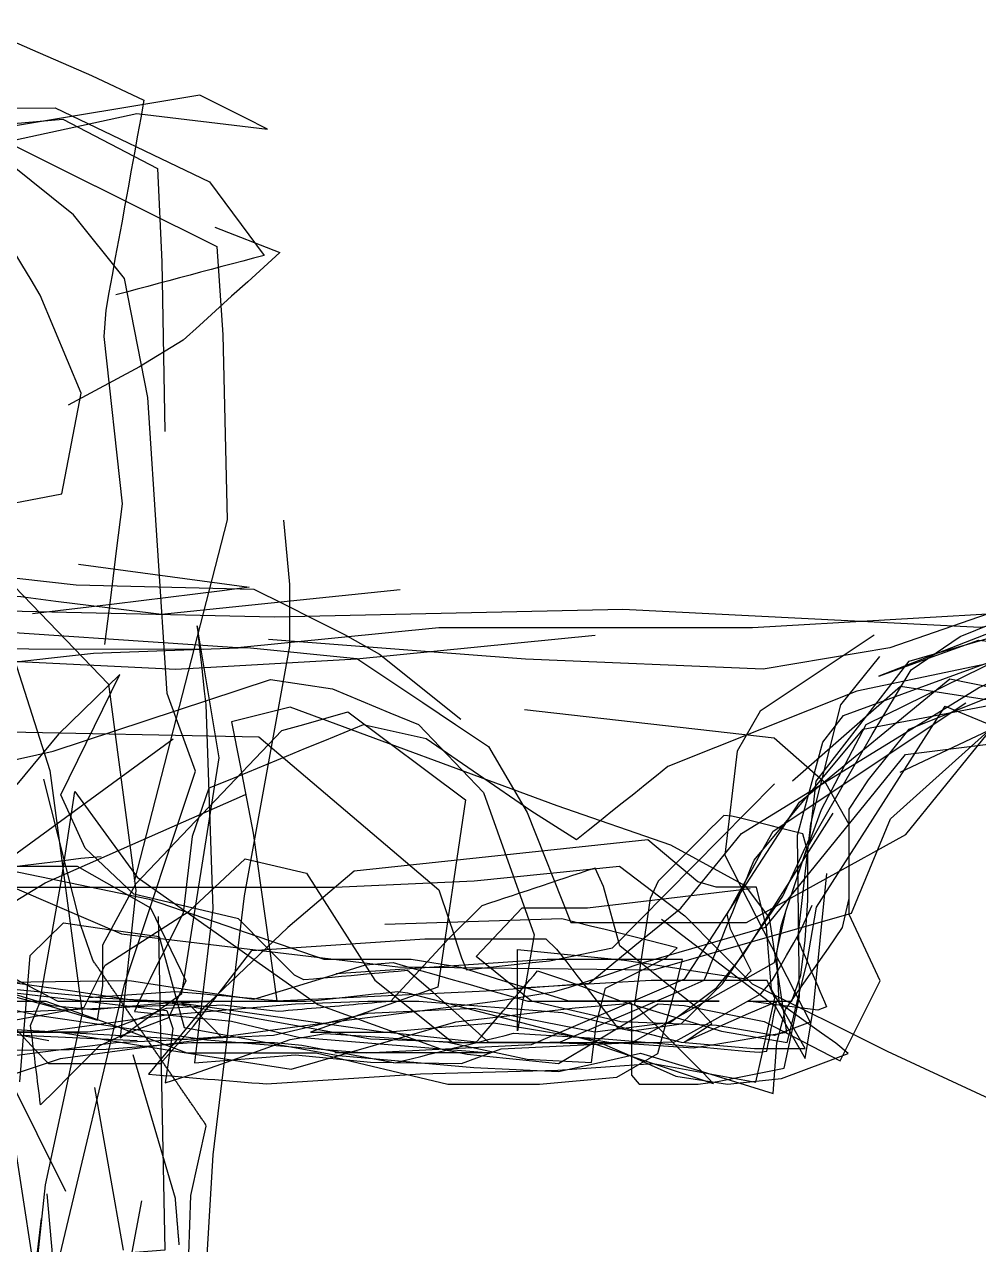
# Model space of a CAD drawing. Header units: metres. Extents: x 30 to 6769, y 117 to 5736.
# Drawn here: x 5451 to 6068, y 1889 to 2678 of the extents above; entities that cross this region are included whole.
import ezdxf

# ---------------------------------------------------------------- set-up
doc = ezdxf.new("R2010")
doc.units = ezdxf.units.M
doc.layers.add('FLOOR_0', color=1, linetype='Continuous')
doc.layers.add('FLOOR_1', color=2, linetype='Continuous')

msp = doc.modelspace()

# ---------------------------------------------------------------- linework, layer by layer
at = {"layer": 'FLOOR_0', "color": 5}
for points in [[(5173.68, 2343.73), (5221.17, 2375.83), (5338.74, 2332.19), (5484.55, 2315.81), (5599.45, 2313.2), (5619.06, 2303.39), (5638.68, 2293.57), (5658.29, 2283.76), (5680.78, 2271.14), (5733.51, 2228.93)], [(4229.22, 1880.54), (4409.85, 1930.79), (4573.97, 1887.33), (4774.21, 1885.63), (4972.47, 1915.13), (4981.19, 2024.34), (4980, 2023.37), (5076.96, 1992.99), (5145.15, 2046.66), (5219.81, 2078.44), (5341.87, 2160.4), (5360.82, 2154.08), (5379.76, 2147.76), (5514, 2090.16), (5692.71, 2068.95), (5857.97, 2066.89), (5986.03, 2103.54), (6011.43, 2164.52), (6133.17, 2273.95), (6189.53, 2222.27), (6226.14, 2078.1), (6232.3, 1868.1), (6116.37, 1730.69)], [(6134.54, 2277.55), (5989.47, 2247.2), (5867.41, 2198.36), (5860.02, 2192.45), (5852.63, 2186.54), (5845.25, 2180.62), (5837.86, 2174.71), (5830.47, 2168.8), (5823.09, 2162.89), (5815.7, 2156.97), (5808.31, 2151.06), (5778.67, 2169.78), (5711.06, 2216.21), (5670.25, 2225.38), (5657.78, 2220.24), (5645.32, 2215.11), (5632.85, 2209.97), (5620.39, 2204.84), (5607.93, 2199.7), (5595.46, 2194.57), (5583, 2189.43), (5570.53, 2184.3), (5559.68, 2153.22), (5553.89, 2103.86), (5550.32, 2096.72), (5546.75, 2089.57), (5543.18, 2082.43), (5539.61, 2075.28), (5536.04, 2068.14), (5532.47, 2060.99), (5528.9, 2053.85), (5525.33, 2046.71), (5522.3, 2039.92), (5528.58, 2039.29), (5534.86, 2038.66), (5541.14, 2038.04), (5547.42, 2037.41), (5553.7, 2036.78), (5559.98, 2036.15), (5566.26, 2035.52), (5572.54, 2034.89), (5578.82, 2034.27), (5585.1, 2033.64), (5628.41, 2023.39), (5752.35, 2013.12), (5734.81, 2013.12), (5693.37, 2013.12), (5651.93, 2013.12)], [(5443.27, 2034.23), (5489.8, 2042.7), (5503.38, 2069.88), (5557.77, 2104.84), (5593.88, 2138.75), (5633.68, 2129.48), (5677.83, 2060.22), (5728.17, 2019.83), (5742.16, 2019.83), (5756.15, 2019.83), (5770.14, 2019.83), (5784.13, 2019.83), (5797.92, 2020.25), (5809.54, 2025.24), (5821.16, 2030.22), (5832.78, 2035.2), (5844.41, 2040.19), (5856.03, 2045.17), (5867.65, 2050.15), (5879.27, 2055.14), (5890.83, 2060.12), (5893.14, 2065.67), (5895.45, 2071.21), (5897.76, 2076.76), (5900.07, 2082.3), (5902.37, 2087.84), (5904.68, 2093.39), (5906.99, 2098.93), (5909.3, 2104.48), (5911.61, 2110.02), (5913.92, 2115.56), (5916.23, 2121.11), (5918.54, 2126.65), (5920.85, 2132.2), (5923.15, 2137.74), (5993.66, 2222.62), (6140.98, 2250.34)], [(5429.22, 2009.65), (5510.19, 2019.83), (5612.32, 2024.56), (5673.26, 2038.97), (5742.13, 2042.08), (5820.05, 2026.87), (5869.12, 2033.08), (5899.11, 2055.37), (5916.3, 2076.86), (5974.27, 2168.18)], [(5863.28, 2099.71), (5936.74, 2043.41), (5956.06, 2009.6), (5961.49, 2042.51), (5970.16, 2129.26)], [(5421.78, 2073.26), (5472.8, 2046.66), (5488.59, 2046.66), (5504.37, 2046.66), (5520.15, 2046.66), (5542, 2046.11), (5674.97, 2022.21), (5739.38, 2019.83), (5745.71, 2019.83), (5752.05, 2019.83), (5758.38, 2019.83), (5764.72, 2019.83), (5771.05, 2019.83), (5777.39, 2019.83), (5783.72, 2019.83), (5790.06, 2019.83), (5796.39, 2019.83), (5810.83, 2019.83), (5826.01, 2019.83), (5841.19, 2019.83), (5856.37, 2019.83), (5871.74, 2020.41), (5890.32, 2030.73), (5908.9, 2041.06), (5927.47, 2051.38), (5934.81, 2059.95), (5939.46, 2068.1), (5944.12, 2076.25), (5948.77, 2084.4), (5953.42, 2092.55), (5960.66, 2108.71)], [(5467.03, 2021.05), (5396.06, 2034.67)]]:
    msp.add_lwpolyline(points, dxfattribs=at)
at = {"layer": 'FLOOR_0', "color": 3}
for points in [[(5144.3, 2161.57), (5201.11, 2289.51), (5244.89, 2342.82), (5275.66, 2321.5), (5306.43, 2300.17), (5337.2, 2278.85), (5367.97, 2257.53), (5495.78, 2271.74), (5595.18, 2275.3), (5666.19, 2268.19), (5687.49, 2253.97), (5708.79, 2239.76), (5730.09, 2225.54), (5751.4, 2211.32), (5776.25, 2168.67), (5804.65, 2097.59), (5918.26, 2097.59), (6021.21, 2154.46), (6113.52, 2268.19), (6291.03, 2211.32), (6425.94, 2122.47), (6518.25, 2001.64), (6525.35, 1802.61), (6408.19, 1628.46)], [(6623.29, 2131.16), (6527.09, 2223.82), (6252.28, 2313.88), (6069.33, 2288.22), (5838.14, 2300.04), (5612.85, 2294.93), (5315.03, 2301.64)], [(6017.55, 2194.83), (6162.99, 2263.37), (6213.89, 2279.6), (6236.19, 2217.11), (6239.55, 2066.56), (6224.43, 1876.5), (6212.28, 1811.67), (6137.14, 1749.74), (6010.83, 1732.33), (5978.04, 1723.39), (5960.62, 1682.21), (5959.74, 1562.85)], [(5433.06, 2054.56), (5468.9, 2043.8), (5496.11, 2041.26), (5518.51, 2043.3), (5540.91, 2045.34), (5575.68, 2046.66), (5633.49, 2046.66), (5639.59, 2047.07), (5643.38, 2047.49), (5647.17, 2047.91), (5650.95, 2048.33), (5654.74, 2048.75), (5658.53, 2049.17), (5662.32, 2049.59), (5666.1, 2050.02), (5669.89, 2050.44), (5673.68, 2050.86), (5677.47, 2051.28), (5681.25, 2051.7), (5685.04, 2052.12), (5688.83, 2052.54), (5692.62, 2052.96), (5699.03, 2052.02), (5824.82, 2019.35), (5840.72, 2012.28), (5856.63, 2005.2), (5872.54, 1998.13), (5905.87, 1992.99), (5940.9, 1996.68), (5955.28, 2002.08), (5969.66, 2007.47), (5984.04, 2012.87), (5975.95, 2019.37), (5966.77, 2025.93), (5957.6, 2032.49), (5948.42, 2039.04), (5939.25, 2045.6), (5937.76, 2077.68), (5940.59, 2095.42), (5944.36, 2106.74), (5948.13, 2118.07), (5951.91, 2129.39), (5955.68, 2140.71), (5966.65, 2170.7), (5995.58, 2225.62), (6083.35, 2268.62)], [(5370.9, 2056.89), (5460.93, 2037.4), (5569.2, 2021.63), (5672.17, 2013.12), (5779.09, 2018.71), (5878.41, 2061.1), (5952.43, 2175.41), (6049.76, 2255.03), (6172.77, 2230.19), (6247.75, 2110.03), (6254.07, 1953.73), (6160.85, 1803.68)], [(5948.43, 1636.33), (6047.3, 1739.64), (6212.72, 1836.5), (6231.66, 1985.08), (6255.99, 2125.21), (6232.06, 2155.99), (6197.19, 2222.31), (6017.87, 2250.05), (5947.93, 2188.95)], [(5437.55, 2055.11), (5459.65, 2052.9), (5481.75, 2050.69), (5503.85, 2048.48), (5543.96, 2046.66), (5684.76, 2026.69), (5708.11, 2028.64), (5731.47, 2030.58), (5754.82, 2032.53), (5829.2, 2020.08), (5884.02, 2016.46), (5914.13, 2021.48), (5944.25, 2026.5), (5933.08, 2100.55), (5917.75, 2121.02), (5901.58, 2129.85), (5885.41, 2138.67), (5869.25, 2147.49), (5795.66, 2172.99), (5623.06, 2236.72), (5585.1, 2227.3), (5590.76, 2199.01), (5599.14, 2155.38), (5614.46, 2046.79), (5606.24, 2047.54), (5598.02, 2048.29), (5589.79, 2049.03), (5581.57, 2049.78), (5573.35, 2050.53), (5565.13, 2051.28), (5556.91, 2052.03), (5548.68, 2052.77), (5492.58, 2048.87)], [(5430.37, 2221.12), (5602.8, 2217.65), (5719.26, 2118.74), (5725.65, 2099.54), (5728.41, 2091.26), (5731.17, 2082.97), (5733.93, 2074.69), (5737.2, 2066.87), (5750.61, 2068.36), (5764.02, 2069.85), (5777.44, 2071.34), (5790.85, 2072.83), (5831.47, 2081.18), (5936.27, 2187.12)], [(5443.33, 2052.15), (5543.28, 2040.51), (5547.21, 2028.93), (5545.54, 2017.23), (5543.87, 2005.52), (5542.19, 1993.82), (5561.24, 1999.83), (5581.87, 2007.21), (5602.5, 2014.58), (5623.13, 2021.95), (5645.91, 2025.82), (5672.26, 2023.94), (5698.6, 2022.06), (5724.94, 2020.18), (5776.39, 2009.08), (5817.96, 2007.03), (5821.12, 2032.36), (5827.07, 2055.04), (5846.62, 2064.82), (5866.16, 2074.59), (5873.43, 2081.21), (5864.09, 2083.54), (5854.75, 2085.88), (5845.42, 2088.21), (5836.08, 2090.55), (5826.74, 2092.89), (5817.4, 2095.22), (5808.06, 2097.56), (5798.72, 2099.89), (5684.33, 2096.33)], [(5357.68, 2033.25), (5555.74, 2022.04), (5578.3, 2023.84), (5573.16, 2028.99), (5568.02, 2034.13), (5562.88, 2039.27), (5557.74, 2044.42), (5423.01, 2038.38)], [(5230.22, 1997.47), (5219.55, 2021.57), (5236.86, 2026.51), (5254.16, 2031.46), (5370.52, 2028.33), (5524.19, 2021.19)]]:
    msp.add_lwpolyline(points, dxfattribs=at)
at = {"layer": 'FLOOR_0', "color": 2}
for points in [[(5443.68, 2058.73), (5482.23, 2053.27), (5526.26, 2046.66), (5609.57, 2046.66), (5749.88, 2053.37), (5816.4, 2058.34), (5831.21, 2070.46), (5846.02, 2082.59), (5860.83, 2094.71), (5875.64, 2106.84), (5915.06, 2155.06), (6068.22, 2249.26), (6195.38, 2308.98), (6266.72, 2338.46), (6303.54, 2329.25), (6263.01, 2323.02), (6215.43, 2317.07), (6101.62, 2294.94), (6003.77, 2256.73), (6019.9, 2262.59), (6036.03, 2268.46), (6052.16, 2274.33), (6068.29, 2280.2), (6208.87, 2265.42)], [(5439.43, 2320.4), (5505.64, 2251.67), (5523.15, 2118.31), (5513, 2023.01), (5523, 2030.16), (5533, 2037.31), (5543.01, 2044.46), (5553.01, 2051.6), (5577.22, 2203.95), (5562.8, 2289.49), (5563.74, 2281), (5564.69, 2272.51), (5565.63, 2264.02), (5566.57, 2255.53), (5567.51, 2247.04), (5568.46, 2238.55), (5573.11, 2106.29), (5561.23, 2006.85), (5582.96, 2008.52), (5604.69, 2010.19), (5626.42, 2011.86), (5674.97, 2007.24), (5733.86, 2006.23), (5759.6, 2015.89), (5844.29, 2019.83), (5936.23, 2071.62), (5943.92, 2105.41), (5950.58, 2125.4), (5957.24, 2145.4), (5999.56, 2219.06), (6024.65, 2260.89), (6056.47, 2282.41), (6096.9, 2298.96)], [(6143.74, 2321.05), (6010.92, 2275.17), (5928.9, 2261.38), (5775.27, 2267.72), (5608.97, 2280.49)], [(5396.14, 2288.22), (5588.88, 2275.42), (5719.16, 2288.22), (5922.18, 2288.22), (6100.1, 2298.65)], [(5394.98, 2083.34), (5458.36, 2015.04), (5466.64, 2006.41), (5472.23, 2006.41), (5477.81, 2006.41), (5483.4, 2006.41), (5488.98, 2006.41), (5494.56, 2006.41), (5500.15, 2006.41), (5505.73, 2006.41), (5511.32, 2006.41), (5516.9, 2006.41), (5522.48, 2006.41), (5528.07, 2006.41), (5533.65, 2006.41), (5539.24, 2006.41), (5560.56, 2030.44), (5598.15, 2079.34), (5710.12, 2086.92), (5718.82, 2086.92), (5727.51, 2086.92), (5736.21, 2086.92), (5744.91, 2086.92), (5753.61, 2086.92), (5762.31, 2086.92), (5771, 2086.92), (5779.7, 2086.92), (5788.4, 2086.92), (5795.42, 2080.23), (5801.99, 2071.77), (5808.57, 2063.31), (5815.14, 2054.86), (5821.72, 2046.4), (5828.3, 2037.94), (5834.87, 2029.48), (5844.09, 2027.53), (5854.72, 2029.05), (5865.35, 2030.56), (5875.98, 2032.08), (5902.62, 2057.94), (5941.63, 2114.59), (5959.18, 2152.31), (5963.25, 2188.96), (6023.51, 2266.49), (6094.18, 2286.98)], [(6000.82, 2283.27), (5926.99, 2234.13), (5912.25, 2208.33), (5904.23, 2141.11), (5959.29, 2033.08), (5936.42, 2024.52), (5898.74, 2030.81), (5836.84, 2033.25), (5779.21, 2046.54), (5743.27, 2075.61), (5773.21, 2107.05), (5815.3, 2107.05), (5920.58, 2119.46)], [(5424.41, 1992.99), (5474.49, 2009.55), (5632.45, 2030.83), (5755.94, 2046.58), (5761.85, 2047.53), (5767.06, 2048.4), (5772.27, 2049.26), (5777.48, 2050.13), (5782.68, 2051), (5787.89, 2051.87), (5793.1, 2052.74), (5803.17, 2055.46), (5826.66, 2063.29), (5850.15, 2071.13), (5930.46, 2094.5), (6020.99, 2206.25), (6190.38, 2227.38)]]:
    msp.add_lwpolyline(points, dxfattribs=at)
at = {"layer": 'FLOOR_0', "color": 1}
for points in [[(5128.43, 2208.15), (5159.14, 2278.97), (5167.63, 2294.25), (5176.11, 2309.53), (5184.59, 2324.81), (5204.04, 2325), (5226.94, 2320.41), (5249.85, 2315.83), (5378.57, 2314.15), (5413.81, 2311.21), (5448.74, 2308.28), (5471.53, 2305.43), (5494.33, 2302.58), (5517.12, 2299.73), (5539.91, 2296.88), (5694.29, 2312.8)], [(5068.9, 2301.64), (5203.53, 2285.57), (5385.36, 2269.4), (5548.99, 2261.38), (5665.89, 2268.09), (5820.29, 2283.4)], [(5422.23, 2026.54), (5473.76, 2026.54), (5543.56, 2015.1), (5623.59, 2002.63), (5730.12, 2033.28), (5768.75, 2037.82), (5807.37, 2042.37), (5843.87, 2045.38), (5843.87, 2022.04), (5843.87, 1998.7), (5848.68, 1992.99), (5855.06, 1992.99), (5861.44, 1992.99), (5867.82, 1992.99), (5874.2, 1992.99), (5880.58, 1992.99), (5886.96, 1992.99), (5899.37, 1994.7), (5921, 1999.03), (5942.63, 2003.36), (5952.5, 2049.49), (5951.17, 2153.91), (5955.26, 2169.02), (5959.35, 2184.04), (5963.45, 2199.05), (5967.54, 2214.07), (5980.85, 2231.42), (6082.87, 2268.7)], [(6004.34, 2269.57), (5978.95, 2238.37), (5972.54, 2212.7), (5966.13, 2187.03), (5959.71, 2161.36), (5951.2, 2086.86), (5952.65, 2083.48), (5954.1, 2080.1), (5955.54, 2076.72), (5956.99, 2073.33), (5958.44, 2069.95), (5959.89, 2066.57), (5961.34, 2063.19), (5962.79, 2059.8), (5964.24, 2056.42), (5965.69, 2053.04), (5967.14, 2049.66), (5968.58, 2046.28), (5970.03, 2042.89), (5964.38, 2040.82), (5919.22, 2046.66), (5933.4, 2046.66), (5947.59, 2046.66), (5953.28, 2063.52), (5956.1, 2086.08), (5957.88, 2111.79), (5957.88, 2142.92), (5954.58, 2154.85), (5949.45, 2156.13), (5944.33, 2157.41), (5939.2, 2158.69), (5934.07, 2159.98), (5928.95, 2161.26), (5923.82, 2162.54), (5918.69, 2163.82), (5913.57, 2165.11), (5908.44, 2166.39), (5903.47, 2166.69), (5899.24, 2162.45), (5895.01, 2158.22), (5890.78, 2153.99), (5886.55, 2149.75), (5882.31, 2145.52), (5878.08, 2141.28), (5873.85, 2137.05), (5869.62, 2132.82), (5865.39, 2128.58), (5861.16, 2124.35), (5855.92, 2113), (5845.74, 2044.79), (5853.16, 2037.37), (5860.57, 2029.95), (5867.99, 2022.53), (5875.4, 2015.11), (5882.82, 2007.7), (5890.23, 2000.28), (5896.86, 1993.21), (5858.76, 2005.91), (5820.65, 2018.62), (5785.95, 2019.83), (5751.61, 2019.83), (5715.26, 2052.52), (5698.95, 2066.42), (5692.86, 2065.87), (5686.77, 2065.32), (5680.68, 2064.76), (5674.58, 2064.21), (5668.49, 2063.65), (5662.4, 2063.1), (5656.31, 2062.54), (5650.22, 2061.99), (5644.12, 2061.44), (5638.03, 2060.88), (5631.94, 2060.33), (5625.87, 2063.48), (5619.82, 2069.53), (5613.76, 2075.59), (5607.71, 2081.65), (5601.66, 2087.7), (5595.6, 2093.76), (5589.55, 2099.81), (5521.83, 2115.86), (5490.42, 2145.6), (5474.75, 2180.09), (5512.84, 2257.94), (5473.19, 2219.3), (5446.28, 2186.67)], [(5345.56, 2180.44), (5469.65, 2208.43), (5610.39, 2254.67), (5650.36, 2248.67), (5668.9, 2240.94), (5687.45, 2233.21), (5705.99, 2225.48), (5748.06, 2181.58), (5780.85, 2089.44), (5770.1, 2027.41), (5770.1, 2034.94), (5770.1, 2042.46), (5770.1, 2049.99), (5770.1, 2057.52), (5770.1, 2065.04), (5770.1, 2072.57), (5770.1, 2080.1), (5839.32, 2073.17), (5865.02, 2069.22), (5890.73, 2065.26), (5916.43, 2061.3), (5921.25, 2066.28), (5916.77, 2075.24), (5912.3, 2084.19), (5907.82, 2093.15), (5905.68, 2102.97), (5913.12, 2116.35), (5920.55, 2129.74), (5927.98, 2143.12), (5935.41, 2156.5), (6060.16, 2239.58)], [(5234.71, 1625.3), (5239.23, 1818.86), (5237.06, 1988.24), (5323.03, 2036.62), (5464.61, 2123.25), (5594.12, 2180.37)]]:
    msp.add_lwpolyline(points, dxfattribs=at)
at = {"layer": 'FLOOR_0', "color": 4}
for points in [[(5340.77, 2274.8), (5567.03, 2274.33)], [(5429.8, 2053.37), (5464.78, 2044.37), (5498.35, 2034.29), (5501.84, 2056.8), (5501.84, 2083.09), (5523.14, 2122.55), (5617.57, 2221.61), (5631.8, 2225.68), (5646.04, 2229.75), (5660.28, 2233.82), (5736.56, 2176.91), (5718.45, 2055.8), (5636.22, 2026.54), (5648.73, 2026.54), (5661.24, 2026.54), (5673.75, 2026.54), (5686.26, 2026.54), (5743.62, 2020.24), (5746.09, 2023.11), (5748.55, 2025.99), (5751.01, 2028.86), (5753.47, 2031.73), (5755.93, 2034.61), (5758.39, 2037.48), (5760.86, 2040.35), (5763.32, 2043.23), (5765.78, 2046.1), (5768.24, 2048.97), (5770.7, 2051.85), (5773.16, 2054.72), (5775.63, 2057.59), (5778.09, 2060.47), (5780.55, 2063.34), (5783.01, 2066.21), (5798.49, 2061.17), (5817.28, 2054.13), (5836.06, 2047.08), (5852.67, 2042.01), (5869.14, 2037.07), (5885.62, 2032.12), (5902.09, 2027.18), (5944.47, 2019.85), (5947.67, 2032.65), (5950.87, 2045.45), (5954.07, 2058.25), (5957.27, 2071.05), (5963.54, 2107.47), (6046.66, 2237.38), (6203.37, 2172.69)], [(5414.05, 2026.54), (5461.74, 2026.54), (5541.56, 2037.63), (5626.39, 2045.02), (5673.32, 2046.66), (5706.36, 2046.66), (5799.19, 2039.39), (5818.36, 2034.59), (5837.54, 2029.8), (5856.72, 2025), (5875.89, 2020.2), (5923.28, 2016), (5956.22, 2016.02), (5950.78, 2025.54), (5945.35, 2035.06), (5939.91, 2044.57), (5934.48, 2054.09), (5931.05, 2094.35), (5924.77, 2120.47), (5916.01, 2120.47), (5907.25, 2120.47), (5898.5, 2120.47), (5886.83, 2123.79), (5854.28, 2150.93), (5664.43, 2130.63), (5621.56, 2094.34), (5566.38, 2041.63), (5531.51, 1999.46), (5536.28, 1999.06), (5541.04, 1998.66), (5545.8, 1998.27), (5550.56, 1997.87), (5555.32, 1997.47), (5560.09, 1997.08), (5564.85, 1996.68), (5569.61, 1996.28), (5574.37, 1995.89), (5579.14, 1995.49), (5583.9, 1995.09), (5588.66, 1994.69), (5593.42, 1994.3), (5598.18, 1993.9), (5602.95, 1993.5), (5607.71, 1993.11), (5707.39, 1999.7), (5796.13, 2002.04), (5857.91, 2006.29), (5924.22, 1994.23), (5936.6, 2048.51), (5931.65, 2060.08), (5924.13, 2060.08), (5916.61, 2060.08), (5909.1, 2060.08), (5901.58, 2060.08), (5894.06, 2060.08), (5886.54, 2060.08), (5879.03, 2060.08), (5871.51, 2060.08), (5863.99, 2060.08), (5856.48, 2060.08), (5767.97, 2054.92)], [(5366.84, 2120.47), (5524.51, 2120.47), (5651.92, 2120.47), (5742.1, 2124.42), (5836.06, 2133.89), (5878.26, 2101.77), (5921.95, 2057.93), (6009.21, 2014.27), (6129.4, 1958.47), (6169.65, 1916.59), (6164.45, 1874.98)], [(5439.71, 2046.66), (5464.97, 2046.66), (5510.53, 2030.42), (5556.28, 2013.12), (5566.73, 2013.12), (5577.17, 2013.12), (5587.62, 2013.12), (5598.06, 2013.12), (5608.51, 2013.12), (5618.96, 2013.12), (5629.4, 2013.12), (5639.85, 2013.12), (5725, 1992.99), (5744.77, 1992.99), (5764.54, 1992.99), (5784.31, 1992.99), (5834.42, 1997.41), (5860.87, 2012.85), (5866.49, 2033.5), (5872.12, 2054.14), (5876.8, 2073.5), (5867.08, 2073.5), (5857.37, 2073.5), (5847.65, 2073.5), (5837.94, 2073.5), (5828.22, 2073.5), (5818.51, 2073.5), (5808.79, 2073.5), (5799.07, 2073.5), (5789.36, 2073.5), (5652.84, 2064.34)]]:
    msp.add_lwpolyline(points, dxfattribs=at)
at = {"layer": 'FLOOR_0', "color": 6}
for points in [[(5389.99, 2133.89), (5485.29, 2133.89), (5532.63, 2106.93), (5555.49, 2059.73), (5544.45, 2035.81), (5529.08, 2030.05), (5513.72, 2024.28), (5499.67, 2017.65), (5490.1, 2008.08), (5480.53, 1998.51), (5470.97, 1988.94), (5461.59, 1979.63), (5461.21, 1982.65), (5460.84, 1985.67), (5460.46, 1988.69), (5460.08, 1991.71), (5459.7, 1994.73), (5459.33, 1997.75), (5458.95, 2000.77), (5458.57, 2003.79), (5458.19, 2006.8), (5457.82, 2009.82), (5457.44, 2012.84), (5457.06, 2015.86), (5456.69, 2018.88), (5456.31, 2021.9), (5455.93, 2024.92), (5455.55, 2027.94), (5455.18, 2030.96), (5460.88, 2045.23), (5475.01, 2123.84), (5483.82, 2182.16), (5503.9, 2154.54), (5523.98, 2126.91), (5640.99, 2044.51), (5720.2, 2015.88), (5737.49, 2012.35), (5745.94, 2011.51), (5754.39, 2010.66), (5762.84, 2009.82), (5771.29, 2008.97), (5779.74, 2008.12), (5788.19, 2007.28), (5796.64, 2006.43), (5812.54, 2015.78), (5828.69, 2025.48), (5844.84, 2035.17), (5860.99, 2044.87), (5877.99, 2043.86), (5895.19, 2040.42), (5912.38, 2036.98), (5929.58, 2033.54), (5978.87, 2008.15), (5980.59, 2011.6), (5982.31, 2015.04), (5984.04, 2018.49), (5985.76, 2021.94), (5987.48, 2025.38), (5989.2, 2028.83), (5990.93, 2032.28), (5992.65, 2035.72), (5994.37, 2039.17), (5996.09, 2042.62), (5997.82, 2046.06), (5999.54, 2049.51), (6001.26, 2052.96), (6002.98, 2056.4), (6004.71, 2059.85), (5984.7, 2102.75), (5984.7, 2108.95), (5984.7, 2115.14), (5984.7, 2121.34), (5984.7, 2127.54), (5984.7, 2133.73), (5984.7, 2139.93), (5984.7, 2146.12), (5984.7, 2152.32), (5984.7, 2158.52), (5984.7, 2164.71), (5984.7, 2170.91), (5997.21, 2189.8), (6023.46, 2222.62), (6096.15, 2251.76)], [(5448.19, 1994.48), (5454.89, 2076.17), (5476.36, 2097.28), (5507.31, 2092.85), (5538.26, 2088.43), (5554.52, 2029.57), (5654.4, 2011.44), (5741.95, 2003.72), (5796.56, 2001.11), (5823.09, 2007.01), (5849.62, 2012.9), (5892.26, 2000.28), (5935.5, 1986.97), (5937.76, 2019.6), (5943.41, 2041.33), (5952.66, 2054.54), (5961.9, 2067.75), (5971.15, 2080.97), (5980.39, 2094.18), (5984.7, 2113.09), (5984.7, 2136.98), (5984.7, 2160.88), (5969.76, 2187.24), (5936.13, 2216.68), (5774.68, 2235.12)], [(5547.47, 2216.07), (5432.71, 2132.34)]]:
    msp.add_lwpolyline(points, dxfattribs=at)
at = {"layer": 'FLOOR_0', "color": 7}
for points in [[(5423.22, 2058.63), (5519.22, 2060.08), (5563.64, 2053.09), (5599.61, 2047.86), (5623.65, 2055.26), (5647.69, 2062.66), (5671.72, 2070.06), (5689.57, 2071.6), (5702.03, 2068.04), (5714.48, 2064.48), (5726.94, 2060.92), (5739.4, 2057.36), (5751.86, 2053.8), (5764.31, 2050.24), (5776.77, 2046.67), (5782.95, 2046.66), (5789.11, 2046.66), (5795.27, 2046.66), (5801.43, 2046.66), (5807.59, 2046.66), (5813.75, 2046.66), (5819.91, 2046.66), (5826.07, 2046.66), (5832.23, 2046.66), (5838.39, 2046.66), (5845.29, 2046.66), (5858.02, 2046.66), (5870.76, 2046.66), (5883.49, 2046.66), (5896.23, 2046.66), (5900.6, 2046.66), (5890.87, 2046.66), (5881.13, 2046.66), (5871.39, 2046.66), (5861.65, 2046.66), (5851.92, 2046.66), (5842.18, 2046.66), (5832.44, 2046.66), (5822.7, 2046.66), (5812.97, 2046.66), (5802.68, 2046.96), (5779.56, 2054.07), (5756.45, 2061.19), (5733.33, 2068.31), (5701.28, 2073.5), (5645, 2073.5), (5532.04, 2112.32), (5357.6, 2148.45)], [(5500.89, 2139.89), (5487.59, 2138.82), (5473.22, 2137.02), (5458.85, 2135.23), (5444.48, 2133.43)], [(5384.85, 2014.47), (5504.03, 2015.54), (5559.25, 2019.83), (5569.97, 2019.83), (5580.69, 2019.83), (5591.42, 2019.83), (5602.14, 2019.83), (5612.86, 2019.83), (5630.64, 2018.21), (5691.24, 2006.81), (5696.69, 2008.17), (5702.14, 2009.54), (5707.59, 2010.9), (5713.04, 2012.26), (5718.49, 2013.63), (5723.94, 2014.99), (5729.39, 2016.35), (5734.84, 2017.72), (5740.29, 2019.08), (5745.74, 2020.44), (5751.2, 2021.81), (5756.65, 2023.17), (5762.1, 2024.53), (5767.55, 2025.9), (5823.82, 2022.4), (5863.3, 2019.28), (5872.3, 2018.46), (5881.3, 2017.64), (5890.3, 2016.82), (5899.3, 2016), (5908.3, 2015.19), (5917.3, 2014.37), (5926.31, 2013.55), (5931.28, 2014.28), (5931.78, 2016.74), (5932.27, 2019.19), (5932.76, 2021.65), (5933.25, 2024.11), (5933.74, 2026.57), (5934.23, 2029.03), (5934.72, 2031.48), (5935.22, 2033.94), (5935.71, 2036.4), (5936.2, 2038.86), (5936.69, 2041.32), (5937.18, 2043.78), (5937.67, 2046.23), (5919.29, 2038.45), (5896.89, 2028.49), (5877.79, 2020.09), (5880.8, 2022.09), (5883.81, 2024.1), (5886.81, 2026.1), (5889.82, 2028.11), (5892.83, 2030.11), (5895.83, 2032.12), (5886.49, 2042.07), (5861.35, 2062.2), (5836.2, 2082.33), (5825.61, 2120.85), (5820.31, 2132.75), (5815.42, 2131.12), (5810.53, 2129.49), (5805.64, 2127.86), (5800.76, 2126.22), (5795.87, 2124.59), (5790.98, 2122.96), (5786.09, 2121.33), (5781.2, 2119.7), (5776.31, 2118.07), (5771.43, 2116.44), (5766.54, 2114.81), (5761.65, 2113.18), (5756.76, 2111.55), (5751.87, 2109.92), (5746.98, 2108.29), (5725.25, 2086.77), (5688.04, 2046.52), (5685.03, 2046.25), (5682.02, 2045.97), (5679.01, 2045.7), (5676, 2045.43), (5673, 2045.15), (5669.99, 2044.88), (5666.98, 2044.61), (5663.97, 2044.33), (5660.96, 2044.06), (5657.95, 2043.78), (5654.94, 2043.51), (5651.93, 2043.24), (5648.92, 2042.96), (5645.92, 2042.69), (5642.91, 2042.42), (5639.9, 2042.14), (5636.89, 2041.87), (5633.88, 2041.6), (5630.87, 2041.32), (5627.86, 2041.05), (5624.85, 2040.77), (5621.85, 2040.5), (5618.84, 2040.23), (5615.6, 2039.98), (5578.98, 2044.05), (5542.93, 2041.95), (5507.9, 2028.81), (5492.09, 2026.54), (5480.3, 2026.54), (5468.52, 2026.54), (5456.73, 2026.54), (5444.94, 2026.54)]]:
    msp.add_lwpolyline(points, dxfattribs=at)
at = {"layer": 'FLOOR_1', "color": 5}
for points in [[(5418.77, 2678.36), (5456.48, 2662.02), (5494.51, 2645.37), (5528.45, 2629.27), (5526.4, 2617.96), (5524.34, 2606.65), (5522.29, 2595.34), (5520.23, 2584.04), (5518.18, 2572.73), (5516.12, 2561.42), (5514.07, 2550.11), (5512.01, 2538.81), (5509.96, 2527.5), (5507.9, 2516.19), (5505.85, 2504.89), (5503.8, 2493.58), (5502.62, 2476.57), (5514.35, 2368.27), (5510.56, 2337.92), (5506.77, 2307.56), (5502.98, 2277.21)], [(5102.04, 2310.31), (5220.68, 2317.85), (5299.34, 2326.82), (5330.93, 2339.98), (5362.51, 2353.15), (5475.33, 2374.86), (5487.82, 2439.97), (5461.36, 2503.32), (5455.46, 2513.17), (5449.56, 2523.01), (5443.65, 2532.86), (5437.75, 2542.7), (5431.85, 2552.55), (5425.94, 2562.39), (5358.87, 2606.5)], [(5515.25, 1885.62), (5496.63, 1990.72)]]:
    msp.add_lwpolyline(points, dxfattribs=at)
at = {"layer": 'FLOOR_1', "color": 6}
for points in [[(5419.12, 1494.36), (5501.39, 1514.37), (5498.24, 1545.85), (5495.13, 1579.57), (5484.67, 1753.87), (5474.25, 1882.74), (5515.96, 2057.51), (5561.78, 2195.43), (5543.5, 2245.71), (5531, 2437.08), (5515.85, 2513.93), (5482.81, 2555.24), (5372.08, 2643.99)], [(5574.38, 2547.19), (5616.43, 2530.91), (5606.02, 2521.44), (5595.6, 2511.97), (5585.19, 2502.5), (5574.77, 2493.02), (5564.36, 2483.55), (5553.94, 2474.08), (5525.54, 2456.86), (5479.46, 2432.04)], [(5555.49, 1826.2), (5558.87, 1920.96), (5568.81, 1965.74), (5568.55, 1966.66), (5568.19, 1967.18), (5567.83, 1967.7), (5567.48, 1968.22), (5567.12, 1968.74), (5566.76, 1969.26), (5566.41, 1969.78), (5566.05, 1970.3), (5565.69, 1970.81), (5565.34, 1971.33), (5564.98, 1971.85), (5564.62, 1972.37), (5564.27, 1972.89), (5563.91, 1973.41), (5563.55, 1973.93), (5563.2, 1974.45), (5562.84, 1974.97), (5562.48, 1975.49), (5562.13, 1976.01), (5561.77, 1976.52), (5561.41, 1977.04), (5561.06, 1977.56), (5560.7, 1978.08), (5560.34, 1978.6), (5559.99, 1979.12), (5559.63, 1979.64), (5559.27, 1980.16), (5558.92, 1980.68), (5558.56, 1981.2), (5558.2, 1981.72), (5557.85, 1982.23), (5557.49, 1982.75), (5557.13, 1983.27), (5556.78, 1983.79), (5556.42, 1984.31), (5556.06, 1984.83), (5555.71, 1985.35), (5555.35, 1985.87), (5554.99, 1986.39), (5554.64, 1986.91), (5554.28, 1987.43), (5553.92, 1987.94), (5553.57, 1988.46), (5553.21, 1988.98), (5552.85, 1989.5), (5552.5, 1990.02), (5552.14, 1990.54), (5551.78, 1991.06), (5551.43, 1991.58), (5551.07, 1992.1), (5550.71, 1992.62), (5550.36, 1993.14), (5550, 1993.66), (5549.64, 1994.17), (5549.29, 1994.69), (5548.93, 1995.21), (5548.57, 1995.73), (5548.22, 1996.25), (5547.86, 1996.77), (5547.5, 1997.29), (5547.15, 1997.81), (5546.79, 1998.33), (5546.43, 1998.85), (5546.08, 1999.37), (5545.72, 1999.88), (5545.36, 2000.4), (5545.01, 2000.92), (5544.65, 2001.44), (5544.29, 2001.96), (5543.94, 2002.48), (5543.58, 2003), (5543.22, 2003.52), (5542.87, 2004.04), (5542.51, 2004.56), (5542.15, 2005.08), (5541.8, 2005.59), (5541.44, 2006.11), (5541.08, 2006.63), (5540.73, 2007.15), (5540.37, 2007.67), (5540.01, 2008.19), (5539.65, 2008.71), (5539.3, 2009.23), (5538.94, 2009.75), (5538.58, 2010.27), (5538.23, 2010.79), (5537.87, 2011.3), (5537.51, 2011.82), (5537.16, 2012.34), (5536.8, 2012.86), (5536.44, 2013.38), (5536.09, 2013.9), (5535.73, 2014.42), (5535.37, 2014.94), (5535.02, 2015.46), (5534.66, 2015.98), (5534.3, 2016.5), (5533.95, 2017.02), (5533.59, 2017.53), (5533.23, 2018.05), (5532.88, 2018.57), (5532.52, 2019.09), (5532.16, 2019.61), (5531.81, 2020.13), (5531.45, 2020.65), (5531.09, 2021.17), (5530.74, 2021.69), (5530.38, 2022.21), (5530.02, 2022.73), (5529.67, 2023.24), (5529.31, 2023.76), (5528.95, 2024.28), (5528.6, 2024.8), (5528.24, 2025.32), (5527.88, 2025.84), (5527.53, 2026.36), (5527.17, 2026.88), (5526.81, 2027.4), (5526.46, 2027.92), (5526.1, 2028.44), (5525.74, 2028.95), (5525.39, 2029.47), (5525.03, 2029.99), (5524.67, 2030.51), (5524.32, 2031.03), (5523.96, 2031.55), (5523.6, 2032.07), (5523.25, 2032.59), (5522.89, 2033.11), (5522.53, 2033.63), (5522.18, 2034.15), (5521.82, 2034.66), (5521.46, 2035.18), (5521.11, 2035.7), (5520.75, 2036.22), (5520.39, 2036.74), (5520.04, 2037.26), (5519.68, 2037.78), (5519.32, 2038.3), (5518.97, 2038.82), (5518.61, 2039.34), (5518.25, 2039.86), (5517.9, 2040.37), (5517.54, 2040.89), (5517.18, 2041.41), (5516.83, 2041.93), (5516.47, 2042.45), (5516.11, 2042.97), (5515.76, 2043.49), (5515.4, 2044.01), (5515.04, 2044.53), (5514.69, 2045.05), (5514.33, 2045.57), (5513.97, 2046.09), (5513.62, 2046.6), (5513.26, 2047.12), (5512.9, 2047.64), (5512.54, 2048.16), (5512.19, 2048.68), (5511.83, 2049.2), (5511.47, 2049.72), (5511.12, 2050.24), (5510.76, 2050.76), (5510.4, 2051.28), (5510.05, 2051.8), (5509.69, 2052.31), (5509.33, 2052.83), (5508.98, 2053.35), (5508.62, 2053.87), (5508.26, 2054.39), (5507.91, 2054.91), (5507.55, 2055.43), (5507.19, 2055.95), (5506.84, 2056.47), (5506.48, 2056.99), (5506.12, 2057.51), (5505.77, 2058.02), (5505.41, 2058.54), (5505.05, 2059.06), (5504.7, 2059.58), (5504.34, 2060.1), (5503.98, 2060.62), (5503.63, 2061.14), (5503.27, 2061.66), (5502.91, 2062.18), (5502.56, 2062.7), (5502.2, 2063.22), (5501.84, 2063.73), (5501.49, 2064.25), (5501.13, 2064.77), (5500.77, 2065.29), (5500.42, 2065.81), (5500.06, 2066.33), (5499.7, 2066.85), (5499.35, 2067.37), (5498.99, 2067.89), (5498.63, 2068.41), (5498.28, 2068.93), (5497.92, 2069.45), (5497.56, 2069.96), (5497.21, 2070.48), (5496.85, 2071), (5496.49, 2071.52), (5496.14, 2072.04), (5495.78, 2072.56), (5495.42, 2073.08), (5487.75, 2095.65), (5463.75, 2190.25)]]:
    msp.add_lwpolyline(points, dxfattribs=at)
at = {"layer": 'FLOOR_1', "color": 3}
for points in [[(5423.19, 1968), (5375.49, 2134.4), (5351.17, 2300.76), (5344.44, 2423.37), (5340.88, 2532.93), (5340.88, 2556.96), (5340.88, 2581), (5523.78, 2620.78), (5608.46, 2610.63), (5593.84, 2617.94), (5579.23, 2625.25), (5564.62, 2632.56), (5436.35, 2611.19)], [(5393.05, 2609.83), (5476.11, 2617.12), (5537.2, 2585.25), (5540.07, 2524.87), (5542.08, 2414.98)], [(5478.03, 1923.45), (5403.47, 2072.72), (5325.37, 2150.9), (5240.16, 2186.44), (5204.66, 2300.17)], [(5537.56, 2101.33), (5541.92, 1885.62), (5522.88, 1884.15), (5503.85, 1882.69), (5484.81, 1881.22), (5465.77, 1879.76), (5382.73, 1884.08)]]:
    msp.add_lwpolyline(points, dxfattribs=at)
at = {"layer": 'FLOOR_1', "color": 1}
for points in [[(5352.76, 2623.71), (5471.07, 2624.32), (5570.86, 2576.59), (5606.17, 2528.98), (5599.33, 2527.15), (5592.48, 2525.33), (5585.64, 2523.5), (5578.79, 2521.68), (5571.95, 2519.85), (5565.11, 2518.02), (5558.26, 2516.2), (5551.42, 2514.37), (5544.58, 2512.55), (5537.73, 2510.72), (5530.89, 2508.9), (5524.05, 2507.07), (5517.2, 2505.24), (5510.36, 2503.42)], [(5465.69, 1921.93), (5483.06, 1725.93), (5487.53, 1617.25), (5484.23, 1592.51), (5480.94, 1567.77), (5477.64, 1543.02), (5474.82, 1525.05), (5473.86, 1533.71), (5472.89, 1542.36), (5471.93, 1551.01), (5470.97, 1559.66), (5470.01, 1568.31), (5469.05, 1576.97), (5442.33, 1628.23)]]:
    msp.add_lwpolyline(points, dxfattribs=at)
at = {"layer": 'FLOOR_1', "color": 4}
for points in [[(5417.87, 2613.24), (5575.56, 2534.67), (5579.55, 2477.64), (5582.31, 2357.95), (5551.27, 2237.13), (5522.16, 2124.09)], [(5526.78, 1917.52), (5502.08, 1785.72), (5482.62, 1745.88), (5472.73, 1747.86), (5462.84, 1749.84), (5452.95, 1751.82), (5443.05, 1753.8), (5433.16, 1755.78), (5423.27, 1757.76), (5413.38, 1759.74), (5403.49, 1761.72), (5393.6, 1763.7), (5284.99, 1785.54)]]:
    msp.add_lwpolyline(points, dxfattribs=at)
at = {"layer": 'FLOOR_1', "color": 7}
for points in [[(5411.52, 2370.57), (5467.62, 2195.85), (5488.42, 2038.78), (5464.47, 1927.79), (5450.38, 1794.14), (5471.88, 1688.98), (5481.19, 1648.6), (5488.05, 1619.46), (5486.4, 1629.4), (5484.74, 1639.34), (5483.08, 1649.29), (5481.43, 1659.23), (5479.77, 1669.18), (5478.12, 1679.12), (5476.46, 1689.06), (5461.16, 1720.85)], [(5486.06, 2329.27), (5596.49, 2314.31), (5579.03, 2312.13), (5561.57, 2309.95), (5544.1, 2307.76), (5526.64, 2305.58), (5509.18, 2303.4), (5456.36, 2297.07)], [(5551.29, 1889.02), (5551.26, 1889.41), (5551.23, 1889.8), (5551.2, 1890.19), (5551.16, 1890.57), (5551.13, 1890.96), (5551.1, 1891.35), (5551.07, 1891.74), (5551.04, 1892.13), (5551, 1892.52), (5550.97, 1892.91), (5550.94, 1893.29), (5550.91, 1893.68), (5550.87, 1894.07), (5550.84, 1894.46), (5550.81, 1894.85), (5550.78, 1895.24), (5550.74, 1895.63), (5550.71, 1896.01), (5550.68, 1896.4), (5550.65, 1896.79), (5550.61, 1897.18), (5550.58, 1897.57), (5550.55, 1897.96), (5550.52, 1898.35), (5550.49, 1898.73), (5550.45, 1899.12), (5550.42, 1899.51), (5550.39, 1899.9), (5550.36, 1900.29), (5550.32, 1900.68), (5550.29, 1901.07), (5550.26, 1901.45), (5550.23, 1901.84), (5550.19, 1902.23), (5550.16, 1902.62), (5550.13, 1903.01), (5550.1, 1903.4), (5550.06, 1903.79), (5550.03, 1904.17), (5550, 1904.56), (5549.97, 1904.95), (5549.94, 1905.34), (5549.9, 1905.73), (5549.87, 1906.12), (5549.84, 1906.51), (5549.81, 1906.89), (5549.77, 1907.28), (5549.74, 1907.67), (5549.71, 1908.06), (5549.68, 1908.45), (5549.64, 1908.84), (5549.61, 1909.23), (5549.58, 1909.61), (5549.55, 1910), (5549.51, 1910.39), (5549.48, 1910.78), (5549.45, 1911.17), (5549.42, 1911.56), (5549.38, 1911.95), (5549.35, 1912.33), (5549.32, 1912.72), (5549.29, 1913.11), (5549.26, 1913.5), (5549.22, 1913.89), (5549.19, 1914.28), (5549.16, 1914.67), (5549.13, 1915.05), (5549.09, 1915.44), (5549.06, 1915.83), (5549.03, 1916.22), (5549, 1916.61), (5548.96, 1917), (5548.93, 1917.39), (5548.9, 1917.77), (5548.87, 1918.16), (5548.83, 1918.55), (5548.8, 1918.94), (5521.5, 2011.97)], [(5462.06, 1906.13), (5441.51, 1733.45), (5436.04, 1554.67)]]:
    msp.add_lwpolyline(points, dxfattribs=at)
at = {"layer": 'FLOOR_1', "color": 2}
for points in [[(5618.65, 2357.66), (5622.55, 2316.13), (5622.55, 2276.19), (5593.27, 2114.81), (5573.05, 1947.18), (5562.2, 1766.67)], [(5444.35, 1521.38), (5451.86, 1530.4), (5459.38, 1539.42), (5466.89, 1548.44), (5475.01, 1685.03), (5471.34, 1745.52), (5465.51, 1821.3), (5440.73, 1982.57)]]:
    msp.add_lwpolyline(points, dxfattribs=at)

doc.saveas('drawing.dxf')
